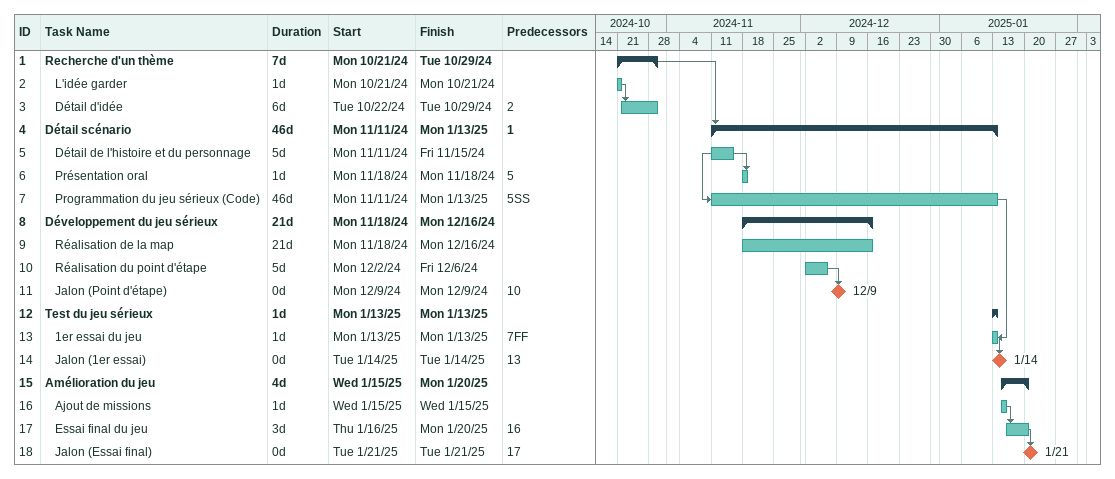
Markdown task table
| ID | Level | Task | Duration | Start | Finish | Predecessors |
|---|---|---|---|---|---|---|
| 1 | 1 | **Recherche d'un thème** | 7d | 2024-10-21 | 2024-10-29 |  |
| 2 | 2 | L'idée garder | 1d | 2024-10-21 | 2024-10-21 |  |
| 3 | 2 | Détail d'idée | 6d | 2024-10-22 | 2024-10-29 | 2 |
| 4 | 1 | **Détail scénario** | 46d | 2024-11-11 | 2025-01-13 | 1 |
| 5 | 2 | Détail de l'histoire et du personnage | 5d | 2024-11-11 | 2024-11-15 |  |
| 6 | 2 | Présentation oral | 1d | 2024-11-18 | 2024-11-18 | 5 |
| 7 | 2 | Programmation du jeu sérieux (Code) | 46d | 2024-11-11 | 2025-01-13 | 5SS |
| 8 | 1 | **Développement du jeu sérieux** | 21d | 2024-11-18 | 2024-12-16 |  |
| 9 | 2 | Réalisation de la map | 21d | 2024-11-18 | 2024-12-16 |  |
| 10 | 2 | Réalisation du point d'étape | 5d | 2024-12-02 | 2024-12-06 |  |
| 11 | 2 | Jalon (Point d'étape) | 0d | 2024-12-09 | 2024-12-09 | 10 |
| 12 | 1 | **Test du jeu sérieux** | 1d | 2025-01-13 | 2025-01-13 |  |
| 13 | 2 | 1er essai du jeu | 1d | 2025-01-13 | 2025-01-13 | 7FF |
| 14 | 2 | Jalon (1er essai) | 0d | 2025-01-14 | 2025-01-14 | 13 |
| 15 | 1 | **Amélioration du jeu** | 4d | 2025-01-15 | 2025-01-20 |  |
| 16 | 2 | Ajout de missions | 1d | 2025-01-15 | 2025-01-15 |  |
| 17 | 2 | Essai final du jeu | 3d | 2025-01-16 | 2025-01-20 | 16 |
| 18 | 2 | Jalon (Essai final) | 0d | 2025-01-21 | 2025-01-21 | 17 |
